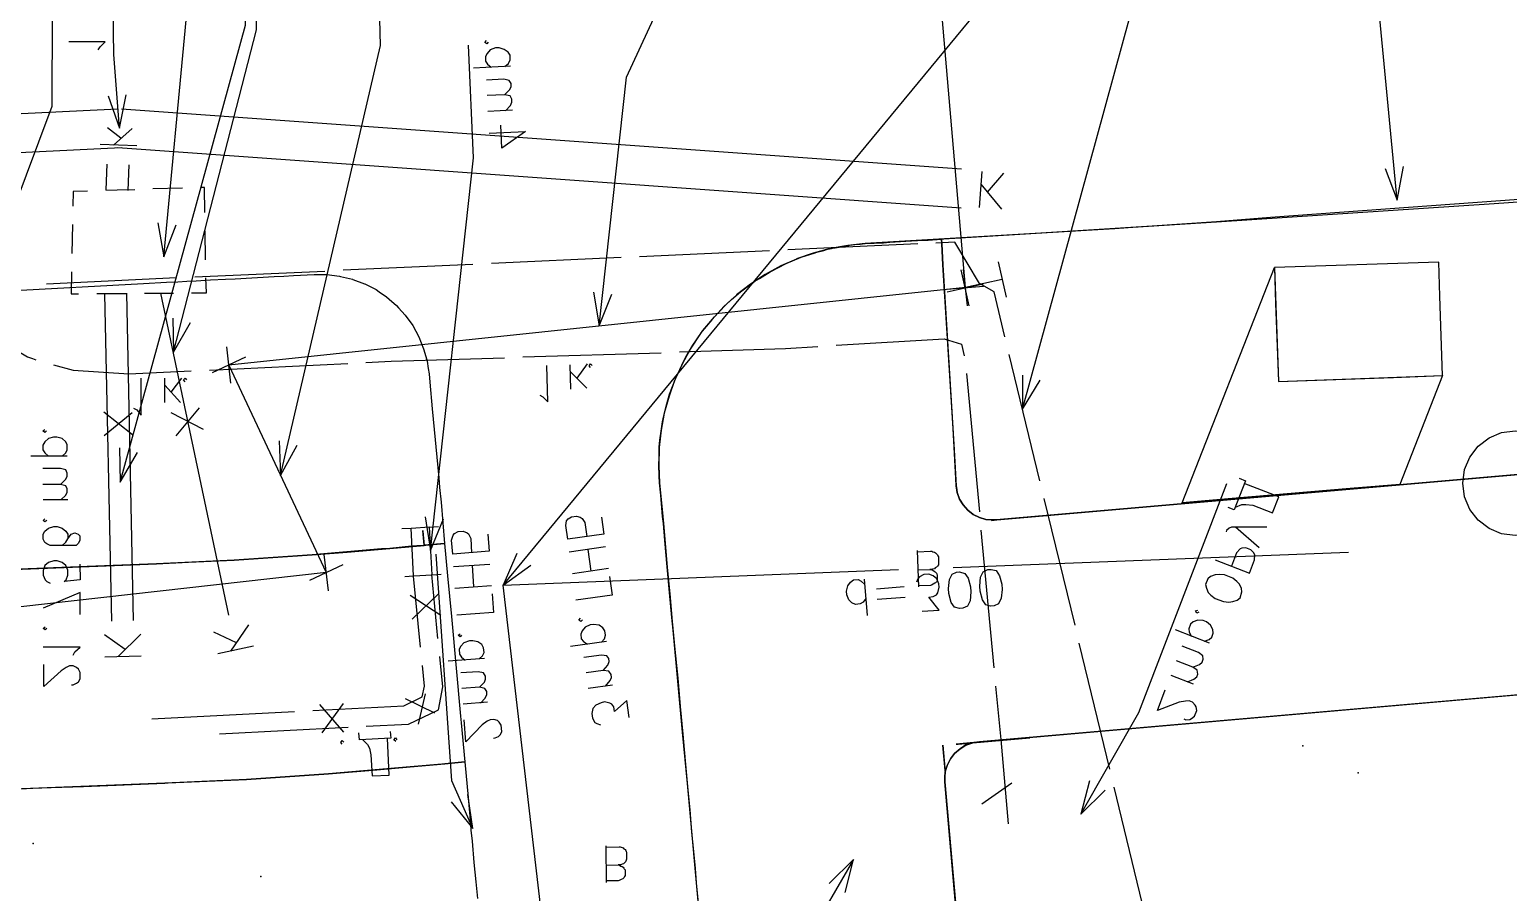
# Model space of a CAD drawing. Header units: metres. Extents: x 131 to 658, y 22 to 173.
# Drawn here: x 468.47 to 510.84, y 86.58 to 111.31 of the extents above; entities that cross this region are included whole.
import ezdxf

# ---------------------------------------------------------------- set-up
doc = ezdxf.new("R2010")
doc.units = ezdxf.units.M
for name, color, linetype in [('BUILDING', 7, 'Continuous'), ('ELECTR_CABLE', 7, 'Continuous'), ('ELECTR_CABLE_COMM', 7, 'Continuous'), ('GRASS', 7, 'Continuous'), ('ROAD', 7, 'Continuous'), ('SEWER', 7, 'Continuous'), ('SIDEWALK_PATH', 7, 'Continuous'), ('TREE', 7, 'Continuous'), ('WATER_PIPELINE', 7, 'Continuous')]:
    doc.layers.add(name, color=color, linetype=linetype)

msp = doc.modelspace()

# ---------------------------------------------------------------- linework, layer by layer
at = {"layer": 'BUILDING'}
msp.add_lwpolyline([(508.875, 103.673), (508.842, 104.65), (508.842, 104.65), (504.137, 104.495), (504.137, 104.495), (504.17, 103.474), (504.17, 103.474), (504.248, 101.232), (504.248, 101.232), (508.953, 101.399), (508.953, 101.399), (508.875, 103.673)], close=True, dxfattribs=at)
at = {"layer": 'ELECTR_CABLE'}
for points in [[(479.802, 97.348), (479.957, 96.383), (479.957, 96.383), (481.189, 107.635), (481.189, 107.635), (481.045, 110.864)], [(481.611, 110.953), (481.566, 110.908), (481.566, 110.908), (481.511, 110.942), (481.511, 110.942), (481.555, 110.997)], [(482.088, 110.254), (482.188, 110.343), (482.188, 110.343), (482.232, 110.442), (482.232, 110.442), (482.232, 110.576), (482.232, 110.576), (482.177, 110.664), (482.177, 110.664), (482.066, 110.742), (482.066, 110.742), (481.921, 110.786), (481.921, 110.786), (481.821, 110.786), (481.821, 110.786), (481.666, 110.731), (481.666, 110.731), (481.577, 110.631), (481.577, 110.631), (481.533, 110.542), (481.533, 110.542), (481.533, 110.409), (481.533, 110.409), (481.588, 110.32), (481.588, 110.32), (481.688, 110.232)], [(482.243, 110.265), (481.189, 110.209)], [(482.077, 109.444), (482.221, 109.588), (482.221, 109.588), (482.265, 109.677), (482.265, 109.677), (482.265, 109.765), (482.265, 109.765), (482.21, 109.854), (482.21, 109.854), (482.054, 109.888), (482.054, 109.888), (481.555, 109.865)], [(482.099, 108.989), (482.243, 109.133), (482.243, 109.133), (482.288, 109.233), (482.288, 109.233), (482.288, 109.322), (482.288, 109.322), (482.232, 109.41), (482.232, 109.41), (482.077, 109.444), (482.077, 109.444), (481.577, 109.421)], [(482.299, 109), (481.6, 108.967)], [(481.633, 108.345), (482.676, 108.389), (482.676, 108.389), (481.999, 107.912), (481.999, 107.912), (481.966, 108.578)], [(465.154, 101.598), (466.108, 101.465), (466.108, 101.465), (466.586, 101.798), (466.586, 101.798), (467.529, 102.453), (467.529, 102.453), (468.405, 101.931), (468.405, 101.931), (468.55, 101.887), (468.55, 101.887), (468.65, 101.853)], [(487.092, 102.075), (490.122, 102.175), (490.122, 102.175), (491.054, 102.231)], [(491.576, 102.264), (494.671, 102.453), (494.671, 102.453), (495.171, 102.297), (495.171, 102.297), (495.249, 101.964)], [(469.149, 101.709), (469.715, 101.554), (469.715, 101.554), (471.313, 101.443), (471.313, 101.443), (473.099, 101.532)], [(473.621, 101.554), (477.582, 101.743)], [(478.104, 101.776), (478.825, 101.809), (478.825, 101.809), (482.077, 101.909)], [(482.598, 101.931), (486.56, 102.053)], [(483.974, 101.01), (483.952, 101.709)], [(484.152, 101.321), (484.451, 101.731)], [(484.54, 101.632), (484.496, 101.676), (484.496, 101.676), (484.54, 101.731), (484.54, 101.731), (484.585, 101.687)], [(471.446, 100.466), (471.535, 100.411), (471.535, 100.411), (471.668, 100.267), (471.668, 100.267), (471.668, 101.321)], [(472.345, 100.622), (472.345, 101.321)], [(472.522, 100.921), (472.833, 101.321)], [(472.922, 101.221), (472.877, 101.276), (472.877, 101.276), (472.922, 101.321), (472.922, 101.321), (472.966, 101.276)], [(483.086, 100.833), (483.175, 100.788), (483.175, 100.788), (483.32, 100.644), (483.32, 100.644), (483.286, 101.687)], [(484.429, 101.032), (483.963, 101.509)], [(495.315, 101.454), (495.681, 97.492)], [(472.789, 100.622), (472.345, 101.121)], [(468.949, 99.812), (468.905, 99.767), (468.905, 99.767), (468.849, 99.812), (468.849, 99.812), (468.905, 99.856)], [(469.404, 99.09), (469.504, 99.179), (469.504, 99.179), (469.548, 99.268), (469.548, 99.268), (469.548, 99.412), (469.548, 99.412), (469.504, 99.501), (469.504, 99.501), (469.404, 99.59), (469.404, 99.59), (469.249, 99.634), (469.249, 99.634), (469.149, 99.634), (469.149, 99.634), (469.005, 99.59), (469.005, 99.59), (468.905, 99.501), (468.905, 99.501), (468.849, 99.401), (468.849, 99.401), (468.849, 99.268), (468.849, 99.268), (468.905, 99.179), (468.905, 99.179), (469.005, 99.09)], [(469.548, 99.09), (468.505, 99.09)], [(469.349, 98.28), (469.504, 98.425), (469.504, 98.425), (469.548, 98.513), (469.548, 98.513), (469.548, 98.602), (469.548, 98.602), (469.504, 98.691), (469.504, 98.691), (469.349, 98.735), (469.349, 98.735), (468.849, 98.735)], [(503.127, 98.458), (503.305, 98.38), (503.305, 98.38), (502.983, 97.548), (502.983, 97.548), (502.805, 97.615)], [(469.36, 97.836), (469.504, 97.97), (469.504, 97.97), (469.548, 98.058), (469.548, 98.058), (469.548, 98.147), (469.548, 98.147), (469.504, 98.236), (469.504, 98.236), (469.349, 98.28), (469.349, 98.28), (468.849, 98.28)], [(503.016, 97.626), (503.205, 97.703), (503.205, 97.703), (503.316, 97.703), (503.316, 97.703), (503.516, 97.681), (503.516, 97.681), (504.082, 97.459), (504.082, 97.459), (504.259, 97.925), (504.259, 97.925), (503.271, 98.303)], [(469.56, 97.836), (468.86, 97.836)], [(468.96, 97.248), (468.905, 97.204), (468.905, 97.204), (468.86, 97.248), (468.86, 97.248), (468.905, 97.293)], [(469.404, 96.527), (469.504, 96.627), (469.504, 96.627), (469.56, 96.716), (469.56, 96.716), (469.659, 96.849), (469.659, 96.849), (469.759, 96.893), (469.759, 96.893), (469.859, 96.849), (469.859, 96.849), (469.904, 96.804), (469.904, 96.804), (469.904, 96.671), (469.904, 96.671), (469.859, 96.583), (469.859, 96.583), (469.804, 96.527), (469.804, 96.527), (469.06, 96.527), (469.06, 96.527), (468.96, 96.571), (468.96, 96.571), (468.905, 96.616), (468.905, 96.616), (468.86, 96.705), (468.86, 96.705), (468.86, 96.849), (468.86, 96.849), (468.905, 96.938), (468.905, 96.938), (469.005, 97.026), (469.005, 97.026), (469.16, 97.071), (469.16, 97.071), (469.26, 97.071), (469.26, 97.071), (469.404, 97.026), (469.404, 97.026), (469.504, 96.938), (469.504, 96.938), (469.56, 96.849), (469.56, 96.849), (469.56, 96.716)], [(479.136, 97.015), (479.402, 97.026), (479.402, 97.026), (479.924, 97.06)], [(479.924, 97.049), (480.179, 97.071)], [(480.002, 95.684), (479.924, 97.06)], [(479.957, 96.383), (480.323, 97.293)], [(484.851, 97.337), (484.917, 96.849), (484.917, 96.849), (483.885, 96.705), (483.885, 96.705), (483.83, 97.104), (483.83, 97.104), (483.852, 97.237), (483.852, 97.237), (483.897, 97.293), (483.897, 97.293), (483.996, 97.348), (483.996, 97.348), (484.141, 97.37), (484.141, 97.37), (484.241, 97.337), (484.241, 97.337), (484.296, 97.304), (484.296, 97.304), (484.374, 97.182), (484.374, 97.182), (484.429, 96.782)], [(503.915, 97.049), (503.016, 97.049), (503.016, 97.049), (502.905, 97.049), (502.905, 97.049), (502.839, 97.026), (502.839, 97.026), (502.761, 96.96), (502.761, 96.96), (502.75, 96.915)], [(503.693, 96.46), (503.016, 97.049)], [(479.469, 95.661), (479.402, 97.026)], [(481.6, 96.849), (481.633, 96.361), (481.633, 96.361), (480.59, 96.283), (480.59, 96.283), (480.556, 96.682), (480.556, 96.682), (480.601, 96.827), (480.601, 96.827), (480.645, 96.871), (480.645, 96.871), (480.745, 96.927), (480.745, 96.927), (480.889, 96.938), (480.889, 96.938), (481, 96.893), (481, 96.893), (481.045, 96.86), (481.045, 96.86), (481.111, 96.727), (481.111, 96.727), (481.133, 96.316)], [(495.726, 96.971), (496.092, 93.02)], [(480.545, 89.181), (481.167, 88.415), (481.167, 88.415), (480.568, 89.78), (480.568, 89.78), (480.113, 96.283)], [(483.93, 96.35), (484.973, 96.494)], [(484.562, 95.795), (484.474, 96.416)], [(502.439, 96.116), (503.416, 95.739), (503.416, 95.739), (503.56, 96.116), (503.56, 96.116), (503.571, 96.261), (503.571, 96.261), (503.538, 96.327), (503.538, 96.327), (503.46, 96.405), (503.46, 96.405), (503.316, 96.46), (503.316, 96.46), (503.205, 96.449), (503.205, 96.449), (503.149, 96.427), (503.149, 96.427), (503.05, 96.316), (503.05, 96.316), (502.905, 95.939)], [(469.904, 95.994), (469.915, 95.539), (469.915, 95.539), (469.46, 95.495), (469.46, 95.495), (469.515, 95.539), (469.515, 95.539), (469.56, 95.673), (469.56, 95.673), (469.56, 95.817), (469.56, 95.817), (469.504, 95.95), (469.504, 95.95), (469.404, 96.039), (469.404, 96.039), (469.26, 96.083), (469.26, 96.083), (469.16, 96.083), (469.16, 96.083), (469.005, 96.039), (469.005, 96.039), (468.905, 95.95), (468.905, 95.95), (468.86, 95.806), (468.86, 95.806), (468.86, 95.673), (468.86, 95.673), (468.916, 95.539), (468.916, 95.539), (468.96, 95.495), (468.96, 95.495), (469.06, 95.451)], [(480.612, 95.928), (481.655, 95.994)], [(481.2, 95.34), (481.156, 95.961)], [(485.051, 95.872), (484.019, 95.717)], [(479.214, 95.639), (479.469, 95.661), (479.469, 95.661), (480.002, 95.684), (480.002, 95.684), (480.257, 95.706)], [(479.669, 93.609), (479.469, 95.65)], [(480.168, 93.864), (479.991, 95.695)], [(481.699, 95.373), (480.656, 95.295)], [(485.084, 95.639), (485.162, 95.107), (485.162, 95.107), (484.118, 94.962)], [(503.149, 95.029), (503.205, 95.195), (503.205, 95.195), (503.194, 95.295), (503.194, 95.295), (503.138, 95.417), (503.138, 95.417), (503.061, 95.495), (503.061, 95.495), (502.939, 95.595), (502.939, 95.595), (502.706, 95.684), (502.706, 95.684), (502.55, 95.695), (502.55, 95.695), (502.439, 95.684), (502.439, 95.684), (502.306, 95.639), (502.306, 95.639), (502.228, 95.573), (502.228, 95.573), (502.162, 95.406), (502.162, 95.406), (502.184, 95.306), (502.184, 95.306), (502.239, 95.184), (502.239, 95.184), (502.317, 95.107), (502.317, 95.107), (502.439, 95.007), (502.439, 95.007), (502.672, 94.918), (502.672, 94.918), (502.828, 94.907), (502.828, 94.907), (502.939, 94.918), (502.939, 94.918), (503.072, 94.962), (503.072, 94.962), (503.149, 95.029)], [(469.915, 94.552), (469.915, 95.184), (469.915, 95.184), (468.86, 94.729)], [(480.246, 94.519), (479.369, 95.096)], [(480.179, 95.14), (479.425, 94.419)], [(481.722, 95.14), (481.755, 94.607), (481.755, 94.607), (480.712, 94.53)], [(501.973, 94.618), (501.907, 94.585), (501.907, 94.585), (501.873, 94.652), (501.873, 94.652), (501.94, 94.674)], [(468.96, 94.152), (468.916, 94.108), (468.916, 94.108), (468.86, 94.152), (468.86, 94.152), (468.916, 94.197)], [(484.307, 94.396), (484.263, 94.352), (484.263, 94.352), (484.207, 94.385), (484.207, 94.385), (484.252, 94.441)], [(484.851, 93.753), (484.94, 93.853), (484.94, 93.853), (484.973, 93.953), (484.973, 93.953), (484.951, 94.086), (484.951, 94.086), (484.895, 94.163), (484.895, 94.163), (484.784, 94.241), (484.784, 94.241), (484.629, 94.263), (484.629, 94.263), (484.529, 94.252), (484.529, 94.252), (484.385, 94.186), (484.385, 94.186), (484.296, 94.086), (484.296, 94.086), (484.263, 93.986), (484.263, 93.986), (484.274, 93.853), (484.274, 93.853), (484.34, 93.775), (484.34, 93.775), (484.451, 93.697)], [(502.129, 93.786), (502.262, 93.831), (502.262, 93.831), (502.339, 93.897), (502.339, 93.897), (502.384, 94.019), (502.384, 94.019), (502.373, 94.119), (502.373, 94.119), (502.306, 94.241), (502.306, 94.241), (502.184, 94.341), (502.184, 94.341), (502.095, 94.374), (502.095, 94.374), (501.94, 94.385), (501.94, 94.385), (501.807, 94.341), (501.807, 94.341), (501.729, 94.274), (501.729, 94.274), (501.685, 94.141), (501.685, 94.141), (501.696, 94.041), (501.696, 94.041), (501.762, 93.919)], [(480.845, 93.953), (480.801, 93.908), (480.801, 93.908), (480.745, 93.953), (480.745, 93.953), (480.801, 93.997)], [(481.344, 93.276), (481.444, 93.364), (481.444, 93.364), (481.489, 93.464), (481.489, 93.464), (481.477, 93.598), (481.477, 93.598), (481.422, 93.686), (481.422, 93.686), (481.311, 93.764), (481.311, 93.764), (481.167, 93.797), (481.167, 93.797), (481.067, 93.797), (481.067, 93.797), (480.912, 93.742), (480.912, 93.742), (480.823, 93.642), (480.823, 93.642), (480.778, 93.553), (480.778, 93.553), (480.789, 93.409), (480.789, 93.409), (480.845, 93.331), (480.845, 93.331), (480.945, 93.242)], [(484.995, 93.775), (483.963, 93.631)], [(469.715, 93.387), (469.759, 93.475), (469.759, 93.475), (469.915, 93.609), (469.915, 93.609), (468.86, 93.609)], [(478.115, 91.345), (479.325, 91.411), (479.325, 91.411), (480.179, 91.822), (480.179, 91.822), (480.312, 92.477), (480.312, 92.477), (480.224, 93.342)], [(481.5, 93.287), (480.457, 93.209)], [(484.906, 92.943), (485.039, 93.098), (485.039, 93.098), (485.073, 93.198), (485.073, 93.198), (485.062, 93.287), (485.062, 93.287), (485.006, 93.364), (485.006, 93.364), (484.851, 93.387), (484.851, 93.387), (484.351, 93.32)], [(469.671, 92.532), (469.715, 92.532), (469.715, 92.532), (469.815, 92.577), (469.815, 92.577), (469.87, 92.621), (469.87, 92.621), (469.915, 92.71), (469.915, 92.71), (469.915, 92.887), (469.915, 92.887), (469.87, 92.987), (469.87, 92.987), (469.815, 93.032), (469.815, 93.032), (469.715, 93.076), (469.715, 93.076), (469.615, 93.076), (469.615, 93.076), (469.515, 93.032), (469.515, 93.032), (469.371, 92.932), (469.371, 92.932), (468.872, 92.488), (468.872, 92.488), (468.872, 93.12)], [(476.584, 91.8), (479.192, 91.933), (479.192, 91.933), (479.713, 92.188), (479.713, 92.188), (479.78, 92.499), (479.78, 92.499), (479.724, 93.087)], [(481.355, 92.466), (481.5, 92.61), (481.5, 92.61), (481.533, 92.699), (481.533, 92.699), (481.533, 92.787), (481.533, 92.787), (481.477, 92.876), (481.477, 92.876), (481.322, 92.909), (481.322, 92.909), (480.823, 92.876)], [(484.973, 92.499), (485.106, 92.654), (485.106, 92.654), (485.139, 92.743), (485.139, 92.743), (485.128, 92.832), (485.128, 92.832), (485.062, 92.921), (485.062, 92.921), (484.906, 92.943), (484.906, 92.943), (484.418, 92.876)], [(481.389, 92.011), (481.522, 92.155), (481.522, 92.155), (481.566, 92.255), (481.566, 92.255), (481.566, 92.344), (481.566, 92.344), (481.511, 92.432), (481.511, 92.432), (481.355, 92.466), (481.355, 92.466), (480.856, 92.432)], [(485.173, 92.521), (484.474, 92.432)], [(496.147, 92.499), (496.292, 90.968), (496.292, 90.968), (496.502, 88.548)], [(477.472, 91.178), (476.784, 91.966)], [(476.85, 91.156), (477.46, 92)], [(480.079, 91.722), (479.236, 92.133)], [(479.613, 91.411), (479.813, 92.277)], [(481.588, 92.033), (480.889, 91.977)], [(485.65, 91.6), (485.583, 92.088), (485.583, 92.088), (485.228, 91.767), (485.228, 91.767), (485.206, 91.9), (485.206, 91.9), (485.15, 91.977), (485.15, 91.977), (485.095, 92.011), (485.095, 92.011), (484.94, 92.044), (484.94, 92.044), (484.84, 92.022), (484.84, 92.022), (484.696, 91.955), (484.696, 91.955), (484.607, 91.855), (484.607, 91.855), (484.573, 91.711), (484.573, 91.711), (484.596, 91.578), (484.596, 91.578), (484.662, 91.456), (484.662, 91.456), (484.718, 91.423), (484.718, 91.423), (484.829, 91.389)], [(471.968, 91.556), (476.062, 91.767)], [(481.755, 91.001), (481.81, 91.012), (481.81, 91.012), (481.899, 91.056), (481.899, 91.056), (481.955, 91.112), (481.955, 91.112), (481.999, 91.201), (481.999, 91.201), (481.977, 91.378), (481.977, 91.378), (481.921, 91.467), (481.921, 91.467), (481.877, 91.511), (481.877, 91.511), (481.766, 91.545), (481.766, 91.545), (481.666, 91.534), (481.666, 91.534), (481.577, 91.489), (481.577, 91.489), (481.433, 91.389), (481.433, 91.389), (480.967, 90.901), (480.967, 90.901), (480.923, 91.534)], [(473.909, 91.134), (477.594, 91.323)], [(478.803, 91.201), (478.814, 91.001), (478.814, 91.001), (477.915, 90.956), (477.915, 90.956), (477.904, 91.156)], [(477.427, 90.834), (477.383, 90.879), (477.383, 90.879), (477.427, 90.934), (477.427, 90.934), (477.472, 90.89)], [(478.004, 90.968), (478.148, 90.823), (478.148, 90.823), (478.204, 90.723), (478.204, 90.723), (478.248, 90.524), (478.248, 90.524), (478.282, 89.924), (478.282, 89.924), (478.77, 89.947), (478.77, 89.947), (478.725, 91.001)], [(478.958, 90.912), (478.903, 90.956), (478.903, 90.956), (478.947, 91.012), (478.947, 91.012), (478.992, 90.956)], [(481.167, 88.415), (481.022, 89.392)]]:
    msp.add_lwpolyline(points, dxfattribs=at)
at = {"layer": 'ELECTR_CABLE_COMM'}
for points in [[(495.282, 103.917), (492.829, 132.436)], [(484.629, 103.784), (484.784, 102.819), (484.784, 102.819), (485.572, 109.954), (485.572, 109.954), (490.632, 120.884)], [(475.618, 99.523), (475.652, 98.536), (475.652, 98.536), (478.526, 110.853), (478.526, 110.853), (478.27, 120.718)], [(496.913, 101.41), (496.913, 100.433), (496.913, 100.433), (500.719, 114.337), (500.719, 114.337), (500.464, 119.298)], [(463.623, 95.218), (463.545, 94.241), (463.545, 94.241), (469.116, 109.122), (469.116, 109.122), (469.138, 117.112)], [(470.436, 110.731), (470.492, 110.82), (470.492, 110.82), (470.636, 110.964), (470.636, 110.964), (469.593, 110.964)], [(493.917, 105.171), (490.188, 105.005)], [(496.414, 102.508), (496.103, 103.795), (496.103, 103.795), (495.681, 104.04), (495.681, 104.04), (494.982, 105.216), (494.982, 105.216), (494.438, 105.194)], [(485.417, 104.783), (481.699, 104.605)], [(489.667, 104.972), (485.938, 104.805)], [(476.928, 104.384), (473.199, 104.217)], [(481.167, 104.583), (477.449, 104.417)], [(495.393, 103.396), (495.16, 104.428)], [(495.337, 103.396), (495.226, 104.439)], [(496.458, 103.64), (496.225, 104.661)], [(472.678, 104.195), (468.949, 104.017)], [(495.282, 103.917), (474.176, 101.698)], [(494.76, 103.795), (495.792, 104.028)], [(494.76, 103.873), (495.803, 103.962)], [(496.336, 104.151), (495.282, 103.917)], [(484.784, 102.819), (485.15, 103.729)], [(474.231, 101.177), (474.12, 102.22)], [(474.653, 101.92), (473.699, 101.476)], [(474.176, 101.698), (476.961, 95.75)], [(497.412, 98.38), (496.536, 101.998)], [(496.913, 100.433), (497.424, 101.265)], [(475.652, 98.536), (476.129, 99.401)], [(503.127, 98.458), (503.305, 98.38), (503.305, 98.38), (502.983, 97.548), (502.983, 97.548), (502.805, 97.615)], [(498.833, 89.78), (498.589, 88.826), (498.589, 88.826), (500.253, 91.744), (500.253, 91.744), (502.772, 98.303)], [(503.016, 97.626), (503.205, 97.703), (503.205, 97.703), (503.316, 97.703), (503.316, 97.703), (503.516, 97.681), (503.516, 97.681), (504.082, 97.459), (504.082, 97.459), (504.259, 97.925), (504.259, 97.925), (503.271, 98.303)], [(498.422, 94.241), (497.534, 97.87)], [(503.915, 97.049), (503.016, 97.049), (503.016, 97.049), (502.905, 97.049), (502.905, 97.049), (502.839, 97.026), (502.839, 97.026), (502.761, 96.96), (502.761, 96.96), (502.75, 96.915)], [(503.693, 96.46), (503.016, 97.049)], [(477.028, 95.229), (476.906, 96.272)], [(502.439, 96.116), (503.416, 95.739), (503.416, 95.739), (503.56, 96.116), (503.56, 96.116), (503.571, 96.261), (503.571, 96.261), (503.538, 96.327), (503.538, 96.327), (503.46, 96.405), (503.46, 96.405), (503.316, 96.46), (503.316, 96.46), (503.205, 96.449), (503.205, 96.449), (503.149, 96.427), (503.149, 96.427), (503.05, 96.316), (503.05, 96.316), (502.905, 95.939)], [(477.438, 95.972), (476.484, 95.528)], [(476.961, 95.75), (450.54, 92.787)], [(503.149, 95.029), (503.205, 95.195), (503.205, 95.195), (503.194, 95.295), (503.194, 95.295), (503.138, 95.417), (503.138, 95.417), (503.061, 95.495), (503.061, 95.495), (502.939, 95.595), (502.939, 95.595), (502.706, 95.684), (502.706, 95.684), (502.55, 95.695), (502.55, 95.695), (502.439, 95.684), (502.439, 95.684), (502.306, 95.639), (502.306, 95.639), (502.228, 95.573), (502.228, 95.573), (502.162, 95.406), (502.162, 95.406), (502.184, 95.306), (502.184, 95.306), (502.239, 95.184), (502.239, 95.184), (502.317, 95.107), (502.317, 95.107), (502.439, 95.007), (502.439, 95.007), (502.672, 94.918), (502.672, 94.918), (502.828, 94.907), (502.828, 94.907), (502.939, 94.918), (502.939, 94.918), (503.072, 94.962), (503.072, 94.962), (503.149, 95.029)], [(501.973, 94.618), (501.907, 94.585), (501.907, 94.585), (501.873, 94.652), (501.873, 94.652), (501.94, 94.674)], [(502.273, 93.731), (501.296, 94.108)], [(502.129, 93.786), (502.262, 93.831), (502.262, 93.831), (502.339, 93.897), (502.339, 93.897), (502.384, 94.019), (502.384, 94.019), (502.373, 94.119), (502.373, 94.119), (502.306, 94.241), (502.306, 94.241), (502.184, 94.341), (502.184, 94.341), (502.095, 94.374), (502.095, 94.374), (501.94, 94.385), (501.94, 94.385), (501.807, 94.341), (501.807, 94.341), (501.729, 94.274), (501.729, 94.274), (501.685, 94.141), (501.685, 94.141), (501.696, 94.041), (501.696, 94.041), (501.762, 93.919)], [(499.421, 90.113), (498.544, 93.731)], [(501.796, 93.043), (501.984, 93.12), (501.984, 93.12), (502.062, 93.187), (502.062, 93.187), (502.095, 93.265), (502.095, 93.265), (502.084, 93.364), (502.084, 93.364), (501.962, 93.464), (501.962, 93.464), (501.496, 93.642)], [(501.818, 92.554), (501.174, 92.799)], [(501.64, 92.621), (501.829, 92.699), (501.829, 92.699), (501.907, 92.765), (501.907, 92.765), (501.94, 92.843), (501.94, 92.843), (501.918, 92.954), (501.918, 92.954), (501.796, 93.043), (501.796, 93.043), (501.33, 93.22)], [(501.54, 91.556), (501.596, 91.534), (501.596, 91.534), (501.707, 91.545), (501.707, 91.545), (501.762, 91.567), (501.762, 91.567), (501.84, 91.633), (501.84, 91.633), (501.907, 91.8), (501.907, 91.8), (501.896, 91.9), (501.896, 91.9), (501.862, 91.955), (501.862, 91.955), (501.785, 92.033), (501.785, 92.033), (501.696, 92.077), (501.696, 92.077), (501.585, 92.066), (501.585, 92.066), (501.407, 92.033), (501.407, 92.033), (500.786, 91.8), (500.786, 91.8), (501.008, 92.388)], [(495.748, 89.126), (496.613, 89.725)], [(498.589, 88.826), (499.288, 89.514)], [(500.42, 85.974), (499.543, 89.603)]]:
    msp.add_lwpolyline(points, dxfattribs=at)
at = {"layer": 'GRASS'}
for points in [[(512.426, 98.68), (500.586, 97.648), (496.158, 97.259), (496.014, 97.259), (495.87, 97.271), (495.681, 97.326), (495.504, 97.415), (495.348, 97.537), (495.215, 97.692), (495.115, 97.859), (495.049, 98.047), (495.016, 98.236), (495.004, 98.447), (494.927, 99.878), (494.638, 104.572), (494.605, 105.171), (494.594, 105.305), (494.66, 105.316), (497.623, 105.493), (499.565, 105.615), (500.076, 105.649), (502.473, 105.804), (510.429, 106.325), (512.349, 106.459)], [(467.862, 103.829), (471.734, 104.04), (472.389, 104.073), (472.711, 104.084), (472.977, 104.106), (473.244, 104.117), (473.654, 104.139), (474.076, 104.162), (474.353, 104.173), (475.474, 104.239), (475.752, 104.25), (476.029, 104.261), (476.617, 104.295), (476.983, 104.295), (477.349, 104.25), (477.372, 104.239), (477.716, 104.162), (477.727, 104.151), (478.06, 104.028), (478.071, 104.028), (478.282, 103.917), (478.393, 103.862), (478.481, 103.795), (478.692, 103.651), (478.77, 103.585), (478.981, 103.407), (479.036, 103.34), (479.225, 103.13), (479.447, 102.83), (479.624, 102.508), (479.757, 102.164), (479.824, 101.942), (479.857, 101.809), (479.891, 101.598), (479.913, 101.443), (479.935, 101.21), (480.002, 100.444), (480.19, 98.469), (480.212, 98.192), (480.257, 97.77), (480.357, 96.583), (479.769, 96.538), (479.735, 96.96), (479.735, 96.938), (479.769, 96.527), (479.569, 96.516), (479.558, 96.516), (479.413, 96.505), (478.792, 96.438), (478.548, 96.427), (476.562, 96.261), (474.331, 96.105), (472.101, 96.005), (470.114, 95.928), (463.845, 95.673)], [(516.854, 85.108), (509.63, 84.476), (498.012, 83.466), (495.26, 83.222), (495.237, 83.466), (495.237, 83.511), (494.694, 89.758), (494.694, 89.902), (494.705, 90.035), (494.716, 90.069), (494.76, 90.224), (494.849, 90.413), (494.86, 90.424), (494.971, 90.568), (495.126, 90.701), (495.293, 90.801), (495.493, 90.868), (497.129, 91.013), (495.681, 90.89), (495.526, 90.879), (495.681, 90.901), (512.726, 92.388)], [(467.828, 89.536), (468.561, 89.569), (469.082, 89.592), (470.014, 89.625), (472.345, 89.714), (472.434, 89.725), (474.686, 89.825), (477.028, 89.98), (478.415, 90.102), (478.626, 90.113), (478.836, 90.135), (479.369, 90.18), (479.702, 90.213), (480.368, 90.268), (480.457, 90.28), (480.934, 90.324), (481.034, 89.303), (481.1, 88.548), (481.111, 88.371), (481.145, 88.049), (481.2, 87.439), (481.256, 86.884), (481.3, 86.407)]]:
    msp.add_lwpolyline(points, dxfattribs=at)
msp.add_lwpolyline([(507.544, 101.343), (508.953, 101.399), (507.732, 98.28), (506.301, 98.158), (502.927, 97.87), (501.496, 97.748), (504.137, 104.495), (504.248, 101.232)], close=True, dxfattribs=at)
at = {"layer": 'GROUND'}
msp.add_lwpolyline([(512.533, 98.313), (512.482, 97.925), (512.332, 97.563), (512.093, 97.253), (511.783, 97.014), (511.421, 96.864), (511.033, 96.813), (510.644, 96.864), (510.283, 97.014), (509.972, 97.253), (509.734, 97.563), (509.584, 97.925), (509.533, 98.313), (509.584, 98.701), (509.734, 99.063), (509.972, 99.374), (510.283, 99.612), (510.644, 99.762), (511.033, 99.813), (511.421, 99.762), (511.783, 99.612), (512.093, 99.374), (512.332, 99.063), (512.482, 98.701)], close=True, dxfattribs=at)
at = {"layer": 'ROAD'}
msp.add_lwpolyline([(513.764, 106.631), (509.951, 106.359), (504.026, 105.926), (502.472, 105.804), (500.63, 105.682), (497.445, 105.482), (492.408, 105.183), (492.407, 105.183), (491.909, 105.127), (491.908, 105.127), (491.409, 105.038), (491.408, 105.038), (490.921, 104.905), (490.92, 104.905), (490.444, 104.739), (490.443, 104.739), (490.443, 104.738), (489.989, 104.539), (489.988, 104.539), (489.545, 104.295), (489.544, 104.295), (489.544, 104.294), (489.123, 104.018), (489.123, 104.017), (489.122, 104.017), (488.724, 103.707), (488.723, 103.707), (488.723, 103.706), (488.358, 103.374), (488.357, 103.374), (488.357, 103.373), (488.013, 102.997), (488.013, 102.996), (487.692, 102.609), (487.692, 102.608), (487.691, 102.608), (487.691, 102.607), (487.414, 102.187), (487.414, 102.186), (487.17, 101.743), (487.17, 101.742), (487.059, 101.499), (487.059, 101.498), (486.973, 101.318), (486.973, 101.317), (486.939, 101.231), (486.793, 100.811), (486.792, 100.81), (486.648, 100.323), (486.648, 100.322), (486.648, 100.321), (486.56, 99.834), (486.559, 99.834), (486.559, 99.833), (486.504, 99.335), (486.504, 99.334), (486.493, 98.825), (486.493, 98.824), (486.515, 98.325), (486.515, 98.324), (486.593, 97.559), (486.626, 97.16), (486.737, 95.906), (486.815, 95.14), (486.881, 94.352), (486.959, 93.542), (487.037, 92.721), (487.103, 91.911), (487.181, 91.123), (487.247, 90.357), (487.314, 89.625), (487.381, 88.948), (487.436, 88.316), (487.436, 88.315), (487.492, 87.761), (487.536, 87.272), (487.569, 86.862), (487.68, 85.708)], dxfattribs=at)
at = {"layer": 'SEWER'}
for points in [[(470.714, 109.41), (471.046, 108.489), (471.046, 108.489), (470.88, 110.598), (470.88, 110.598), (470.614, 128.63)], [(471.046, 99.323), (471.058, 98.347), (471.058, 98.347), (474.653, 111.441), (474.653, 111.441), (474.52, 126.644)], [(507.311, 107.335), (507.655, 106.425), (507.655, 106.425), (507.078, 112.44), (507.078, 112.44), (506.312, 122.715)], [(472.145, 105.771), (472.312, 104.805), (472.312, 104.805), (472.955, 111.585), (472.955, 111.585), (472.778, 120.152)], [(472.567, 103.041), (472.589, 102.064), (472.589, 102.064), (474.964, 111.308), (474.964, 111.308), (474.853, 119.164)], [(471.046, 108.489), (471.235, 109.444)], [(457.741, 108.401), (470.991, 109.044)], [(471.102, 109.044), (495.171, 107.324)], [(471.08, 108.201), (470.702, 108.5)], [(470.869, 108.001), (471.402, 108.478)], [(457.819, 107.28), (471.091, 107.935)], [(471.535, 107.979), (470.492, 108.023)], [(470.991, 107.935), (495.16, 106.203)], [(470.658, 106.725), (470.691, 107.457)], [(471.291, 106.703), (471.324, 107.435)], [(495.681, 106.215), (495.759, 107.247)], [(507.655, 106.425), (507.832, 107.391)], [(473.488, 106.07), (473.477, 106.792), (473.477, 106.792), (473.366, 106.792)], [(495.726, 106.88), (496.314, 106.17)], [(495.914, 106.658), (496.38, 107.202)], [(470.125, 106.681), (469.715, 106.669), (469.715, 106.669), (469.704, 106.248)], [(471.479, 106.725), (470.98, 106.714), (470.98, 106.714), (470.647, 106.703)], [(472.844, 106.769), (472.001, 106.747)], [(469.693, 105.726), (469.682, 104.894)], [(472.312, 104.805), (472.667, 105.715)], [(473.51, 104.716), (473.499, 105.549)], [(469.671, 104.372), (469.659, 103.74), (469.659, 103.74), (469.87, 103.74)], [(473.532, 103.773), (473.521, 104.195)], [(470.392, 103.751), (470.936, 103.751), (470.936, 103.751), (471.235, 103.751)], [(470.825, 94.363), (470.625, 103.74)], [(471.446, 94.374), (471.257, 103.762)], [(471.757, 103.762), (472.223, 103.762), (472.223, 103.762), (472.589, 103.762)], [(474.176, 94.53), (472.223, 103.762)], [(473.11, 103.773), (473.532, 103.773)], [(472.589, 102.064), (473.077, 102.919)], [(473.321, 100.477), (472.656, 99.667)], [(471.413, 99.701), (470.592, 100.344)], [(471.402, 100.333), (470.603, 99.667)], [(473.454, 99.856), (472.522, 100.333)], [(471.058, 98.347), (471.557, 99.19)], [(474.231, 93.498), (474.753, 94.252)], [(471.202, 93.542), (470.614, 93.964)], [(471.002, 93.342), (471.657, 93.986)], [(474.398, 93.742), (473.743, 94.041)], [(471.668, 93.353), (470.625, 93.331)], [(474.886, 93.642), (473.865, 93.42)]]:
    msp.add_lwpolyline(points, dxfattribs=at)
at = {"layer": 'SIDEWALK_PATH'}
for points in [[(487.681, 85.708), (487.314, 89.703), (487.17, 91.178), (487.037, 92.643), (486.904, 94.097), (486.87, 94.463), (486.815, 95.073), (486.737, 95.917), (486.671, 96.671), (486.626, 97.16), (486.604, 97.359), (486.549, 97.97), (486.515, 98.325), (486.504, 98.513), (486.493, 98.835), (486.504, 99.035), (486.504, 99.357), (486.526, 99.545), (486.571, 99.867), (486.604, 100.067), (486.671, 100.367), (486.726, 100.588), (486.804, 100.866), (486.993, 101.354), (487.037, 101.443), (487.214, 101.82), (487.281, 101.942), (487.47, 102.264), (487.558, 102.397), (487.758, 102.686), (487.869, 102.819), (488.091, 103.085), (488.202, 103.207), (488.446, 103.451), (488.579, 103.573), (488.835, 103.795), (489.245, 104.106), (489.378, 104.184), (489.689, 104.372), (490.144, 104.605), (490.577, 104.794), (490.976, 104.916), (491.021, 104.938), (491.22, 104.983), (491.331, 105.016), (491.442, 105.038), (491.476, 105.049), (491.553, 105.06), (491.942, 105.127), (491.964, 105.138), (492.108, 105.149), (492.263, 105.16), (492.408, 105.183), (492.929, 105.205), (493.118, 105.216), (493.573, 105.249), (493.906, 105.271), (494.106, 105.282), (494.139, 105.282), (494.217, 105.282), (494.594, 105.305), (494.605, 105.171), (494.627, 104.772), (494.638, 104.572), (494.96, 99.268), (495.016, 98.236), (495.027, 98.192), (495.049, 98.047), (495.115, 97.859), (495.215, 97.692), (495.348, 97.537), (495.504, 97.415), (495.681, 97.326), (495.87, 97.271), (496.014, 97.259), (496.036, 97.259), (496.158, 97.259), (496.025, 97.248), (496.181, 97.259), (497.068, 97.337), (514.746, 98.88)], [(656.795, 104.95), (495.681, 90.901), (495.526, 90.879), (495.019, 90.834), (495.071, 90.834), (495.182, 90.846), (495.315, 90.857), (495.493, 90.868), (495.293, 90.812), (495.126, 90.701), (494.971, 90.568), (494.849, 90.413), (494.777, 90.268), (494.747, 90.191), (494.705, 90.047), (494.705, 90.058), (494.705, 90.08), (494.638, 90.801), (494.671, 90.368), (494.705, 90.035), (494.694, 89.902), (494.694, 89.758), (494.86, 87.816), (494.993, 86.307)], [(449.241, 95.097), (472.101, 96.005), (473.022, 96.05), (474.331, 96.105), (475.297, 96.172), (476.562, 96.261), (477.571, 96.338), (478.792, 96.438), (479.769, 96.527), (479.824, 96.538), (480.357, 96.583), (480.445, 95.661), (480.556, 94.496), (480.812, 91.633), (480.834, 91.445), (480.934, 90.324), (480.368, 90.268), (480.279, 90.257), (479.369, 90.18), (477.028, 89.98), (474.686, 89.825), (472.345, 89.714), (464.388, 89.403)]]:
    msp.add_lwpolyline(points, dxfattribs=at)
at = {"layer": 'TREE'}
for p in [(504.945, 90.788), (506.532, 90.013), (468.57, 87.982), (475.095, 87.037)]:
    msp.add_point(p, dxfattribs=at)
at = {"layer": 'WATER_PIPELINE'}
for points in [[(482.432, 96.294), (482.032, 95.395), (482.032, 95.395), (496.702, 113.161), (496.702, 113.161), (495.992, 122.072)], [(493.95, 95.34), (493.906, 96.383)], [(493.906, 96.35), (494.283, 96.361), (494.283, 96.361), (494.316, 96.361), (494.316, 96.361), (494.35, 96.35), (494.35, 96.35), (494.394, 96.338), (494.394, 96.338), (494.427, 96.316), (494.427, 96.316), (494.461, 96.283), (494.461, 96.283), (494.483, 96.261), (494.483, 96.261), (494.494, 96.227), (494.494, 96.227), (494.505, 96.205), (494.505, 96.205), (494.505, 96.005), (494.505, 96.005), (494.505, 95.972), (494.505, 95.972), (494.483, 95.939), (494.483, 95.939), (494.45, 95.906), (494.45, 95.906), (494.416, 95.883), (494.416, 95.883), (494.394, 95.861), (494.394, 95.861), (494.339, 95.85), (494.339, 95.85), (494.305, 95.839), (494.305, 95.839), (494.261, 95.839), (494.261, 95.839), (494.316, 95.828), (494.316, 95.828), (494.35, 95.817), (494.35, 95.817), (494.383, 95.795), (494.383, 95.795), (494.416, 95.772), (494.416, 95.772), (494.438, 95.75), (494.438, 95.75), (494.45, 95.739), (494.45, 95.739), (494.461, 95.706), (494.461, 95.706), (494.472, 95.684), (494.472, 95.684), (494.472, 95.562), (494.472, 95.562), (494.472, 95.539), (494.472, 95.539), (494.461, 95.506), (494.461, 95.506), (494.45, 95.484), (494.45, 95.484), (494.427, 95.462), (494.427, 95.462), (494.405, 95.451), (494.405, 95.451), (494.361, 95.417), (494.361, 95.417), (494.305, 95.395), (494.305, 95.395), (494.283, 95.384), (494.283, 95.384), (493.95, 95.373)], [(494.927, 95.895), (506.256, 96.338)], [(482.032, 95.395), (482.831, 95.961)], [(482.032, 95.395), (493.362, 95.839)], [(493.928, 95.828), (494.261, 95.839)], [(495.115, 94.718), (494.971, 94.763), (494.971, 94.763), (494.871, 94.896), (494.871, 94.896), (494.805, 95.151), (494.805, 95.151), (494.794, 95.295), (494.794, 95.295), (494.827, 95.551), (494.827, 95.551), (494.905, 95.706), (494.905, 95.706), (495.027, 95.761), (495.027, 95.761), (495.115, 95.772), (495.115, 95.772), (495.26, 95.728), (495.26, 95.728), (495.359, 95.595), (495.359, 95.595), (495.426, 95.34), (495.426, 95.34), (495.437, 95.195), (495.437, 95.195), (495.415, 94.94), (495.415, 94.94), (495.337, 94.785), (495.337, 94.785), (495.204, 94.729), (495.204, 94.729), (495.115, 94.718)], [(496.003, 94.785), (495.87, 94.829), (495.87, 94.829), (495.77, 94.974), (495.77, 94.974), (495.704, 95.218), (495.704, 95.218), (495.692, 95.362), (495.692, 95.362), (495.715, 95.617), (495.715, 95.617), (495.792, 95.772), (495.792, 95.772), (495.925, 95.839), (495.925, 95.839), (496.014, 95.839), (496.014, 95.839), (496.158, 95.806), (496.158, 95.806), (496.258, 95.661), (496.258, 95.661), (496.325, 95.417), (496.325, 95.417), (496.336, 95.262), (496.336, 95.262), (496.303, 95.018), (496.303, 95.018), (496.225, 94.851), (496.225, 94.851), (496.103, 94.796), (496.103, 94.796), (496.003, 94.785)], [(483.664, 81.469), (482.032, 95.395)], [(492.43, 95.007), (492.352, 94.907), (492.352, 94.907), (492.263, 94.851), (492.263, 94.851), (492.13, 94.84), (492.13, 94.84), (492.03, 94.885), (492.03, 94.885), (491.942, 94.974), (491.942, 94.974), (491.886, 95.118), (491.886, 95.118), (491.875, 95.218), (491.875, 95.218), (491.908, 95.373), (491.908, 95.373), (491.986, 95.473), (491.986, 95.473), (492.075, 95.539), (492.075, 95.539), (492.208, 95.551), (492.208, 95.551), (492.297, 95.506), (492.297, 95.506), (492.397, 95.406)], [(492.474, 94.519), (492.386, 95.562)], [(492.73, 95.284), (493.529, 95.351)], [(494.039, 94.641), (494.527, 94.674), (494.527, 94.674), (494.228, 95.051), (494.228, 95.051), (494.361, 95.062), (494.361, 95.062), (494.45, 95.118), (494.45, 95.118), (494.494, 95.173), (494.494, 95.173), (494.527, 95.329), (494.527, 95.329), (494.516, 95.428), (494.516, 95.428), (494.461, 95.573), (494.461, 95.573), (494.361, 95.661), (494.361, 95.661), (494.228, 95.706), (494.228, 95.706), (494.094, 95.695), (494.094, 95.695), (493.961, 95.628), (493.961, 95.628), (493.917, 95.573), (493.917, 95.573), (493.884, 95.473)], [(492.752, 94.985), (493.551, 95.051)], [(484.995, 86.873), (484.984, 87.916)], [(484.984, 87.883), (485.361, 87.894), (485.361, 87.894), (485.384, 87.894), (485.384, 87.894), (485.417, 87.883), (485.417, 87.883), (485.472, 87.86), (485.472, 87.86), (485.494, 87.838), (485.494, 87.838), (485.528, 87.816), (485.528, 87.816), (485.55, 87.783), (485.55, 87.783), (485.561, 87.761), (485.561, 87.761), (485.572, 87.738), (485.572, 87.738), (485.572, 87.539), (485.572, 87.539), (485.561, 87.505), (485.561, 87.505), (485.539, 87.461), (485.539, 87.461), (485.517, 87.428), (485.517, 87.428), (485.483, 87.406), (485.483, 87.406), (485.45, 87.394), (485.45, 87.394), (485.406, 87.372), (485.406, 87.372), (485.372, 87.372), (485.372, 87.372), (485.328, 87.372), (485.328, 87.372), (485.372, 87.361), (485.372, 87.361), (485.406, 87.339), (485.406, 87.339), (485.45, 87.328), (485.45, 87.328), (485.472, 87.306), (485.472, 87.306), (485.494, 87.283), (485.494, 87.283), (485.506, 87.261), (485.506, 87.261), (485.528, 87.228), (485.528, 87.228), (485.528, 87.206), (485.528, 87.206), (485.528, 87.084), (485.528, 87.084), (485.528, 87.073), (485.528, 87.073), (485.517, 87.039), (485.517, 87.039), (485.506, 87.017), (485.506, 87.017), (485.483, 86.995), (485.483, 86.995), (485.461, 86.973), (485.461, 86.973), (485.417, 86.951), (485.417, 86.951), (485.361, 86.928), (485.361, 86.928), (485.328, 86.917), (485.328, 86.917), (484.995, 86.917)], [(491.831, 86.584), (492.075, 87.528), (492.075, 87.528), (490.765, 85.275), (490.765, 85.275), (484.229, 85.197)], [(484.995, 87.361), (485.328, 87.372)], [(492.075, 87.528), (491.376, 86.84)]]:
    msp.add_lwpolyline(points, dxfattribs=at)

doc.saveas('drawing.dxf')
